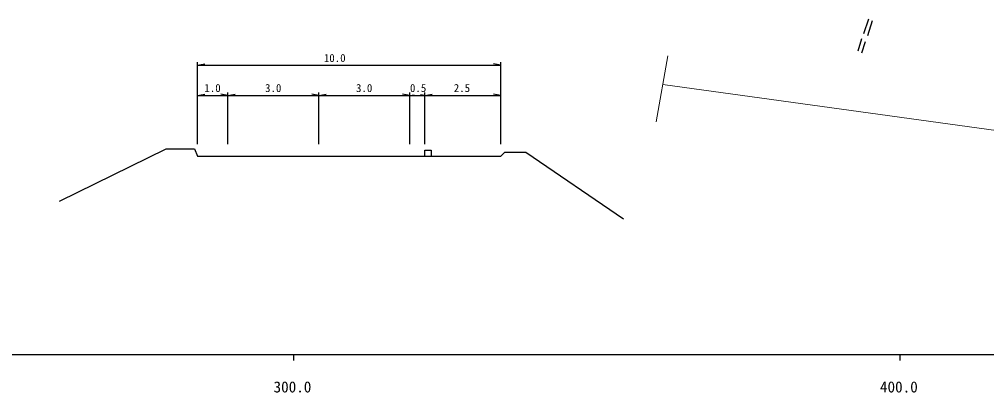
# Model space of a CAD drawing. Units: millimetres, scale not verified. Extents: x 40000 to 680000, y 20000 to 380000.
# Drawn here: x 322806 to 482320, y 198715 to 260322 of the extents above; entities that cross this region are included whole.
import ezdxf
from ezdxf.enums import TextEntityAlignment as Align

# ---------------------------------------------------------------- set-up
doc = ezdxf.new("R2010")
doc.units = ezdxf.units.MM
doc.header["$LTSCALE"] = 1000
for name, color, linetype, lineweight in [('M-BGD', 7, 'Continuous', 25), ('M-STR-HTXT', 7, 'Continuous', 13), ('M-TTL-BAND', 7, 'Continuous', 25)]:
    doc.layers.add(name, color=color, linetype=linetype, lineweight=lineweight)
doc.styles.add('ＭＳ ゴシック', font='')
doc.styles.get('ＭＳ ゴシック').set_extended_font_data('MS Gothic')

msp = doc.modelspace()

# ---------------------------------------------------------------- linework, layer by layer
at = {"layer": 'M-BGD'}
for p, q in [((462857, 260322), (462010, 257951)), ((463449, 260068), (462687, 257613)), ((461671, 257105), (461079, 255073)), ((462264, 256597), (461671, 254734)), ((352198, 239745), (352198, 253245)), ((352198, 252745), (353379, 252953)), ((352198, 252745), (402198, 252745)), ((402198, 252745), (401016, 252953)), ((402198, 239745), (402198, 253245)), ((352198, 247745), (353379, 247953)), ((352198, 247745), (357198, 247745)), ((357198, 247745), (356016, 247953)), ((357198, 239745), (357198, 248245)), ((357198, 247745), (358379, 247953)), ((357198, 247745), (372198, 247745)), ((372198, 247745), (371016, 247953)), ((372198, 239745), (372198, 248245)), ((372198, 247745), (373379, 247953)), ((372198, 247745), (387198, 247745)), ((387198, 247745), (386016, 247953)), ((387198, 239745), (387198, 248245)), ((387198, 247745), (387936, 247875)), ((387198, 247745), (389698, 247745)), ((389698, 247745), (388959, 247875)), ((389698, 239745), (389698, 248245)), ((389698, 247745), (390879, 247953)), ((389698, 247745), (402198, 247745)), ((402198, 247745), (401016, 247953)), ((329422, 230294), (347033, 238930)), ((347033, 238930), (351690, 238930)), ((351690, 238930), (352198, 237745)), ((352198, 237745), (357198, 237745)), ((357198, 237745), (372198, 237745)), ((372198, 237745), (387198, 237745)), ((387198, 237745), (389698, 237745)), ((389698, 237745), (389698, 238745)), ((389698, 238745), (390698, 238745)), ((389698, 237745), (402198, 237745)), ((390698, 238745), (390698, 237745)), ((402198, 237745), (402875, 238422)), ((402875, 238422), (406346, 238422)), ((406346, 238422), (422433, 227415))]:
    msp.add_line(p, q, dxfattribs=at)
at = {"layer": 'M-STR-HTXT'}
for p, q in [((429770, 254282), (427805, 243389)), ((428921, 249576), (559328, 231507))]:
    msp.add_line(p, q, dxfattribs=at)
at = {"layer": 'M-TTL-BAND'}
for p, q in [((40000, 205000), (579000, 205000)), ((368000, 205000), (368000, 204000)), ((468000, 205000), (468000, 204000))]:
    msp.add_line(p, q, dxfattribs=at)

# ---------------------------------------------------------------- texts
at = {"layer": 'M-BGD', "style": 'ＭＳ ゴシック'}
for s, p in [('10.0', (373019, 252882)), ('1.0', (353316, 247931)), ('3.0', (363322, 247931)), ('3.0', (378322, 247931)), ('0.5', (387218, 247931)), ('2.5', (394447, 247931))]:
    msp.add_text(s, height=1320, dxfattribs=at).set_placement(p, align=Align.BOTTOM_LEFT)
at = {"layer": 'M-TTL-BAND', "style": 'ＭＳ ゴシック'}
for s, p in [('300.0', (367844, 198195)), ('400.0', (467844, 198195))]:
    msp.add_text(s, height=1833, dxfattribs=at).set_placement(p, align=Align.BOTTOM_CENTER)

doc.saveas('drawing.dxf')
